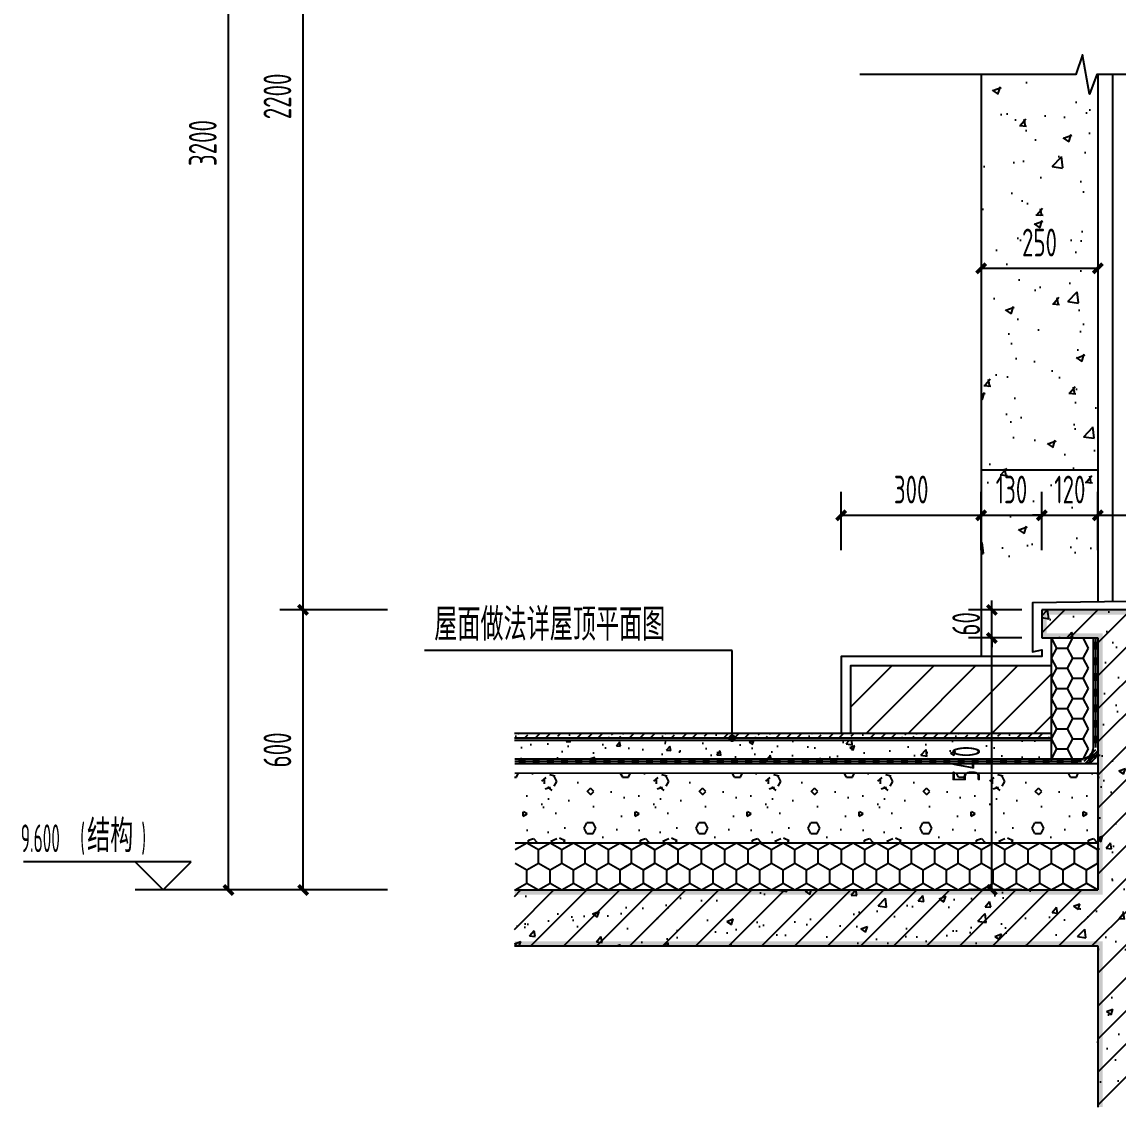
# Model space of a CAD drawing. Extents: x 76956 to 102217, y 21605 to 39570.
# Drawn here: x 96995 to 99344, y 25687 to 28011 of the extents above; entities that cross this region are included whole.
import ezdxf

# ---------------------------------------------------------------- set-up
doc = ezdxf.new("R2010")
doc.units = 0
doc.header["$LTSCALE"] = 1000
doc.header["$MEASUREMENT"] = 0
for name, color, linetype in [('01-标注_尺寸', 124, 'Continuous'), ('01-标注_标高', 200, 'Continuous'), ('01-标注_符号', 200, 'Continuous'), ('02-TEXT_标注', 130, 'Continuous'), ('05-填充_156', 156, 'Continuous'), ('05-填充_天正', 26, 'Continuous'), ('A-D-玻璃剖线', 130, 'Continuous'), ('A-O_屋面', 201, 'Continuous'), ('A-O_防水层', 222, 'Continuous'), ('A-STR-面层', 191, 'Continuous'), ('A-SUR_保温', 222, 'Continuous'), ('A_STR-砼墙', 51, 'Continuous'), ('D_石材E', 114, 'Continuous'), ('PUB_WALL', 9, 'Continuous')]:
    doc.layers.add(name, color=color, linetype=linetype)
doc.styles.add('_TCH_DIM', font='ros1.shx', dxfattribs={"width": 0.75, "bigfont": 'jd.shx'})
doc.styles.add('_TCH_DIM_T3', font='ros1.shx', dxfattribs={"width": 0.705882, "bigfont": 'jd.shx'})
doc.dimstyles.new('_TCH_ARCH&&20', dxfattribs={"dimtxt": 59.5, "dimasz": 20, "dimexe": 50, "dimexo": 60, "dimgap": 25.25, "dimtad": 1, "dimdec": 0, "dimzin": 0, "dimdsep": 46, "dimtxsty": '_TCH_DIM_T3', "dimblk": 'ARCHTICK', "dimcen": 0.09, "dimclrt": 7, "dimazin": 2, "dimtfac": 1, "dimtdec": 0, "dimtix": 1, "dimtmove": 2, "dimatfit": 3, "dimfxl": 0, "dimtolj": 1, "dimtzin": 0, "dimarcsym": 0})
pattern_1 = [(45, (0, 0), (-35.35534, 35.35534), []), (50, (0, 0), (143.45204, -12.55043), [15, -165]), (355, (0, 0), (-27.75027, 150.43843), [12, -132]), (100.4514, (11.95, -1.05), (115.70188, 137.8879), [12.74804, -140.22842]), (46.1842, (0, 40), (213.4482, -33.1038), [22.5, -247.5]), (96.6356, (17.79, 37.24), (186.93254, 194.82357), [19.12206, -210.3426]), (351.1842, (0, 40), (186.9324, 194.8237), [18, -198]), (21, (20, 30), (119.38141, -80.52378), [15, -165]), (326, (20, 30), (48.66307, 145.03), [12, -132]), (71.4514, (29.95, 23.29), (168.04453, 64.5061), [12.74804, -140.22842]), (37.5, (0, 0), (2.43197, 66.57877), [0, -130.4, 0, -134, 0, -132.5]), (7.5, (0, 0), (52.613907, 78.88234), [0, -76.4, 0, -127.4, 0, -50.5]), (327.5, (-44.6, 0), (106.764487, -4.510974), [0, -50, 0, -156, 0, -207]), (317.5, (-64.6, 0), (116.63723, 20.021), [0, -65, 0, -103.6, 0, -147])]

# ---------------------------------------------------------------- blocks, each defined once
blk = doc.blocks.new('$LinePat$聚苯板')
at = {"color": 0}
for p, q in [((14.8, -8.6), (0, 0)), ((29.7, 0), (14.8, -8.6)), ((14.8, -8.6), (14.8, -25.7)), ((14.8, -25.7), (0, -34.3)), ((29.7, -34.3), (14.8, -25.7)), ((0, -34.3), (0, -51.4)), ((0, -51.4), (14.8, -60)), ((14.8, -60), (29.7, -51.4))]:
    blk.add_line(p, q, dxfattribs=at)
blk = doc.blocks.new('$LinePat$防水层2')
at = {"color": 0}
blk.add_line((0, 0), (600, 0), dxfattribs=at)
blk.add_solid([(150, 0), (450, 0), (150, -100), (450, -100)], dxfattribs=at)
blk = doc.blocks.new('_ArchTick')
at = {"color": 0, "linetype": 'ByBlock', "const_width": 0.4}
blk.add_lwpolyline([(-0.5, -0.5), (0.5, 0.5)], dxfattribs=at)
blk = doc.blocks.new('*D185')
at = {"layer": '01-标注_尺寸', "color": 0, "lineweight": -2, "transparency": 16777216}
for p, q in [((98751, 26880.1), (98751, 27004.7)), ((99051, 26880.1), (99051, 27004.7)), ((98751, 26954.7), (99051, 26954.7))]:
    blk.add_line(p, q, dxfattribs=at)
at = {"layer": 'Defpoints', "color": 0, "transparency": 16777216}
for p in [(99051, 26954.7), (98751, 26820.1), (99051, 26820.1)]:
    blk.add_point(p, dxfattribs=at)
at = {"layer": '01-标注_尺寸', "color": 0, "lineweight": -2, "transparency": 16777216, "xscale": 20, "yscale": 20, "zscale": 20, "rotation": 180}
blk.add_blockref('_ArchTick', (98751, 26954.7), dxfattribs=at)
at = {"layer": '01-标注_尺寸', "color": 0, "lineweight": -2, "transparency": 16777216, "xscale": 20, "yscale": 20, "zscale": 20}
blk.add_blockref('_ArchTick', (99051, 26954.7), dxfattribs=at)
at = {"layer": '01-标注_尺寸', "color": 7, "transparency": 16777216, "insert": (98901, 27009.7), "char_height": 59.5, "attachment_point": 5, "style": '_TCH_DIM_T3'}
blk.add_mtext('\\A1;300', dxfattribs=at)
blk = doc.blocks.new('*D186')
at = {"layer": '01-标注_尺寸', "color": 0, "lineweight": -2, "transparency": 16777216}
for p, q in [((99051, 26880.1), (99051, 27004.7)), ((99181, 26880.1), (99181, 27004.7)), ((99051, 26954.7), (99181, 26954.7))]:
    blk.add_line(p, q, dxfattribs=at)
at = {"layer": 'Defpoints', "color": 0, "transparency": 16777216}
for p in [(99181, 26954.7), (99051, 26820.1), (99181, 26820.1)]:
    blk.add_point(p, dxfattribs=at)
at = {"layer": '01-标注_尺寸', "color": 0, "lineweight": -2, "transparency": 16777216, "xscale": 20, "yscale": 20, "zscale": 20, "rotation": 180}
blk.add_blockref('_ArchTick', (99051, 26954.7), dxfattribs=at)
at = {"layer": '01-标注_尺寸', "color": 0, "lineweight": -2, "transparency": 16777216, "xscale": 20, "yscale": 20, "zscale": 20}
blk.add_blockref('_ArchTick', (99181, 26954.7), dxfattribs=at)
at = {"layer": '01-标注_尺寸', "color": 7, "transparency": 16777216, "insert": (99116, 27009.7), "char_height": 59.5, "attachment_point": 5, "style": '_TCH_DIM_T3'}
blk.add_mtext('\\A1;130', dxfattribs=at)
blk = doc.blocks.new('*D187')
at = {"layer": '01-标注_尺寸', "color": 0, "lineweight": -2, "transparency": 16777216}
for p, q in [((99181, 26880.1), (99181, 27004.7)), ((99301, 26880.1), (99301, 27004.7)), ((99181, 26954.7), (99161, 26954.7)), ((99181, 26954.7), (99301, 26954.7)), ((99301, 26954.7), (99321, 26954.7))]:
    blk.add_line(p, q, dxfattribs=at)
at = {"layer": 'Defpoints', "color": 0, "transparency": 16777216}
for p in [(99301, 26954.7), (99181, 26820.1), (99301, 26820.1)]:
    blk.add_point(p, dxfattribs=at)
at = {"layer": '01-标注_尺寸', "color": 0, "lineweight": -2, "transparency": 16777216, "xscale": 20, "yscale": 20, "zscale": 20}
blk.add_blockref('_ArchTick', (99181, 26954.7), dxfattribs=at)
at = {"layer": '01-标注_尺寸', "color": 0, "lineweight": -2, "transparency": 16777216, "xscale": 20, "yscale": 20, "zscale": 20, "rotation": 180}
blk.add_blockref('_ArchTick', (99301, 26954.7), dxfattribs=at)
at = {"layer": '01-标注_尺寸', "color": 7, "transparency": 16777216, "insert": (99241, 27009.7), "char_height": 59.5, "attachment_point": 5, "style": '_TCH_DIM_T3'}
blk.add_mtext('\\A1;120', dxfattribs=at)
blk = doc.blocks.new('*D188')
at = {"layer": '01-标注_尺寸', "color": 0, "lineweight": -2, "transparency": 16777216}
for p, q in [((99301, 26880.1), (99301, 27004.7)), ((99501, 26880.1), (99501, 27004.7)), ((99301, 26954.7), (99501, 26954.7))]:
    blk.add_line(p, q, dxfattribs=at)
at = {"layer": 'Defpoints', "color": 0, "transparency": 16777216}
for p in [(99501, 26954.7), (99301, 26820.1), (99501, 26820.1)]:
    blk.add_point(p, dxfattribs=at)
at = {"layer": '01-标注_尺寸', "color": 0, "lineweight": -2, "transparency": 16777216, "xscale": 20, "yscale": 20, "zscale": 20, "rotation": 180}
blk.add_blockref('_ArchTick', (99301, 26954.7), dxfattribs=at)
at = {"layer": '01-标注_尺寸', "color": 0, "lineweight": -2, "transparency": 16777216, "xscale": 20, "yscale": 20, "zscale": 20}
blk.add_blockref('_ArchTick', (99501, 26954.7), dxfattribs=at)
at = {"layer": '01-标注_尺寸', "color": 7, "transparency": 16777216, "insert": (99401, 27009.7), "char_height": 59.5, "attachment_point": 5, "style": '_TCH_DIM_T3'}
blk.add_mtext('\\A1;200', dxfattribs=at)
blk = doc.blocks.new('*D194')
at = {"layer": '01-标注_尺寸', "color": 0, "lineweight": -2, "transparency": 16777216}
for p, q in [((99073.9, 26752), (99073.9, 26772)), ((99137.9, 26752), (99023.9, 26752)), ((99073.9, 26692), (99073.9, 26752)), ((99137.9, 26692), (99023.9, 26692)), ((99073.9, 26692), (99073.9, 26672))]:
    blk.add_line(p, q, dxfattribs=at)
at = {"layer": 'Defpoints', "color": 0, "transparency": 16777216}
for p in [(99073.9, 26752), (99197.9, 26752), (99197.9, 26692)]:
    blk.add_point(p, dxfattribs=at)
at = {"layer": '01-标注_尺寸', "color": 0, "lineweight": -2, "transparency": 16777216, "xscale": 20, "yscale": 20, "zscale": 20}
for p, rotation in [((99073.9, 26752), 270), ((99073.9, 26692), 90)]:
    blk.add_blockref('_ArchTick', p, dxfattribs=dict(at, rotation=rotation))
at = {"layer": '01-标注_尺寸', "color": 7, "transparency": 16777216, "insert": (99018.9, 26722), "char_height": 59.5, "attachment_point": 5, "rotation": 90, "style": '_TCH_DIM_T3'}
blk.add_mtext('\\A1;60', dxfattribs=at)
blk = doc.blocks.new('*D195')
at = {"layer": '01-标注_尺寸', "color": 0, "lineweight": -2, "transparency": 16777216}
for p, q in [((99137.9, 26692), (99023.9, 26692)), ((99073.9, 26152), (99073.9, 26692)), ((99137.9, 26152), (99023.9, 26152))]:
    blk.add_line(p, q, dxfattribs=at)
at = {"layer": 'Defpoints', "color": 0, "transparency": 16777216}
for p in [(99073.9, 26692), (99197.9, 26692), (99197.9, 26152)]:
    blk.add_point(p, dxfattribs=at)
at = {"layer": '01-标注_尺寸', "color": 0, "lineweight": -2, "transparency": 16777216, "xscale": 20, "yscale": 20, "zscale": 20}
for p, rotation in [((99073.9, 26692), 90), ((99073.9, 26152), 270)]:
    blk.add_blockref('_ArchTick', p, dxfattribs=dict(at, rotation=rotation))
at = {"layer": '01-标注_尺寸', "color": 7, "transparency": 16777216, "insert": (99018.9, 26422), "char_height": 59.5, "attachment_point": 5, "rotation": 90, "style": '_TCH_DIM_T3'}
blk.add_mtext('\\A1;540', dxfattribs=at)
blk = doc.blocks.new('*D200')
at = {"layer": '01-标注_尺寸', "color": 0, "lineweight": -2, "transparency": 16777216}
for p, q in [((99051, 27615.4), (99051, 27433.9)), ((99301, 27615.4), (99301, 27433.9)), ((99051, 27483.9), (99301, 27483.9))]:
    blk.add_line(p, q, dxfattribs=at)
at = {"layer": 'Defpoints', "color": 0, "transparency": 16777216}
for p in [(99051, 27675.4), (99301, 27675.4), (99301, 27483.9)]:
    blk.add_point(p, dxfattribs=at)
at = {"layer": '01-标注_尺寸', "color": 0, "lineweight": -2, "transparency": 16777216, "xscale": 20, "yscale": 20, "zscale": 20, "rotation": 180}
blk.add_blockref('_ArchTick', (99051, 27483.9), dxfattribs=at)
at = {"layer": '01-标注_尺寸', "color": 0, "lineweight": -2, "transparency": 16777216, "xscale": 20, "yscale": 20, "zscale": 20}
blk.add_blockref('_ArchTick', (99301, 27483.9), dxfattribs=at)
at = {"layer": '01-标注_尺寸', "color": 7, "transparency": 16777216, "insert": (99176, 27538.9), "char_height": 59.5, "attachment_point": 5, "style": '_TCH_DIM_T3'}
blk.add_mtext('\\A1;250', dxfattribs=at)
blk = doc.blocks.new('*D201')
at = {"layer": '01-标注_尺寸', "color": 0, "lineweight": -2, "transparency": 16777216}
for p, q in [((97778.8, 26752), (97547.8, 26752)), ((97597.8, 26152), (97597.8, 26752)), ((97778.8, 26152), (97547.8, 26152))]:
    blk.add_line(p, q, dxfattribs=at)
at = {"layer": 'Defpoints', "color": 0, "transparency": 16777216}
for p in [(97597.8, 26752), (97838.8, 26752), (97838.8, 26152)]:
    blk.add_point(p, dxfattribs=at)
at = {"layer": '01-标注_尺寸', "color": 0, "lineweight": -2, "transparency": 16777216, "xscale": 20, "yscale": 20, "zscale": 20}
for p, rotation in [((97597.8, 26752), 90), ((97597.8, 26152), 270)]:
    blk.add_blockref('_ArchTick', p, dxfattribs=dict(at, rotation=rotation))
at = {"layer": '01-标注_尺寸', "color": 7, "transparency": 16777216, "insert": (97542.8, 26452), "char_height": 59.5, "attachment_point": 5, "rotation": 90, "style": '_TCH_DIM_T3'}
blk.add_mtext('\\A1;600', dxfattribs=at)
blk = doc.blocks.new('*D202')
at = {"layer": '01-标注_尺寸', "color": 0, "lineweight": -2, "transparency": 16777216}
for p, q in [((97778.8, 28952), (97547.8, 28952)), ((97597.8, 26752), (97597.8, 28952)), ((97778.8, 26752), (97547.8, 26752))]:
    blk.add_line(p, q, dxfattribs=at)
at = {"layer": 'Defpoints', "color": 0, "transparency": 16777216}
for p in [(97597.8, 28952), (97838.8, 28952), (97838.8, 26752)]:
    blk.add_point(p, dxfattribs=at)
at = {"layer": '01-标注_尺寸', "color": 0, "lineweight": -2, "transparency": 16777216, "xscale": 20, "yscale": 20, "zscale": 20}
for p, rotation in [((97597.8, 28952), 90), ((97597.8, 26752), 270)]:
    blk.add_blockref('_ArchTick', p, dxfattribs=dict(at, rotation=rotation))
at = {"layer": '01-标注_尺寸', "color": 7, "transparency": 16777216, "insert": (97542.8, 27852), "char_height": 59.5, "attachment_point": 5, "rotation": 90, "style": '_TCH_DIM_T3'}
blk.add_mtext('\\A1;2200', dxfattribs=at)
blk = doc.blocks.new('*D207')
at = {"layer": '01-标注_尺寸', "color": 0, "lineweight": -2, "transparency": 16777216}
for p, q in [((97618.8, 29352), (97387.8, 29352)), ((97437.8, 26152), (97437.8, 29352)), ((97618.8, 26152), (97387.8, 26152))]:
    blk.add_line(p, q, dxfattribs=at)
at = {"layer": 'Defpoints', "color": 0, "transparency": 16777216}
for p in [(97437.8, 29352), (97678.8, 29352), (97678.8, 26152)]:
    blk.add_point(p, dxfattribs=at)
at = {"layer": '01-标注_尺寸', "color": 0, "lineweight": -2, "transparency": 16777216, "xscale": 20, "yscale": 20, "zscale": 20}
for p, rotation in [((97437.8, 29352), 90), ((97437.8, 26152), 270)]:
    blk.add_blockref('_ArchTick', p, dxfattribs=dict(at, rotation=rotation))
at = {"layer": '01-标注_尺寸', "color": 7, "transparency": 16777216, "insert": (97382.8, 27752), "char_height": 59.5, "attachment_point": 5, "rotation": 90, "style": '_TCH_DIM_T3'}
blk.add_mtext('\\A1;3200', dxfattribs=at)

msp = doc.modelspace()

# ---------------------------------------------------------------- hatches: boundary and pattern name
at = {"layer": '05-填充_156'}
h = msp.add_hatch(dxfattribs=at)
h.set_pattern_fill('AR-CONC', color=256, scale=100)
h.set_pattern_definition([(50, (-143256.36, 322496.94), (182.18467, -15.939086), [19.05, -209.55]), (355, (-143256.36, 322496.94), (-35.24283, 191.05664), [15.24, -167.64]), (100.451, (-143241.18, 322495.6), (146.9425, 175.11669), [16.19, -178.09]), (46.1842, (-143256.36, 322547.74), (271.07904, -42.04233), [28.575, -314.325]), (96.6356, (-143233.77, 322544.23), (237.40423, 247.42556), [24.285, -267.135]), (351.184, (-143256.36, 322547.74), (237.4046, 247.42512), [22.86, -251.46]), (21, (-143230.96, 322535.04), (151.61488, -102.26552), [19.05, -209.55]), (326, (-143230.96, 322535.04), (61.80203, 184.18797), [15.24, -167.64]), (71.4514, (-143218.33, 322526.51), (213.41649, 81.92286), [16.19, -178.09]), (37.5, (-143256.36, 322496.937), (3.088603, 84.555039), [0, -165.608, 0, -170.18, 0, -168.275]), (7.5, (-143256.36, 322496.94), (66.819663, 100.180575), [0, -97.028, 0, -161.798, 0, -64.135]), (327.5, (-143313, 322496.94), (135.590595, -5.728744), [0, -63.5, 0, -198.12, 0, -262.89]), (317.5, (-143338.4, 322496.94), (148.12918, 25.42649), [0, -82.55, 0, -131.572, 0, -186.69])])
h.paths.add_polyline_path([(99301, 27898.9), (99051, 27898.9), (99051, 26867), (99301, 26867)])
h.paths.add_polyline_path([(99051, 28185.5), (99301, 28185.5), (99301, 28952), (99051, 28952)])
at = {"layer": '05-填充_天正'}
h = msp.add_hatch(dxfattribs=at)
h.set_pattern_fill('钢筋混凝土', color=256, scale=20, style=0)
h.set_pattern_definition(pattern_1)
h.paths.add_polyline_path([(99501, 26752), (99181, 26752), (99181, 26692), (99501, 26692)])
h = msp.add_hatch(dxfattribs=at)
h.set_pattern_fill('钢筋混凝土', color=256, scale=20, style=0)
h.set_pattern_definition(pattern_1)
h.paths.add_polyline_path([(99501, 26692), (99301, 26692), (99301, 26152), (99311, 26142), (99401, 26092), (99491, 26142), (99501, 26152)])
h = msp.add_hatch(dxfattribs=at)
h.set_pattern_fill('钢筋混凝土', color=256, scale=20, style=0)
h.set_pattern_definition(pattern_1)
h.paths.add_polyline_path([(98051, 26152), (98051, 26032), (99301, 26032), (99311, 26042), (99401, 26092), (99311, 26142), (99301, 26152)])
h = msp.add_hatch(dxfattribs=at)
h.set_pattern_fill('钢筋混凝土', color=256, scale=20, style=0)
h.set_pattern_definition(pattern_1)
h.paths.add_polyline_path([(99401, 26092), (99311, 26042), (99301, 26032), (99301, 25687), (99501, 25687), (99501, 26032), (99491, 26042)])
at = {"layer": 'A-SUR_保温'}
h = msp.add_hatch(dxfattribs=at)
h.set_pattern_fill('ANSI31', color=26, scale=40)
h.set_pattern_definition([(45, (65174.694, 8931.97), (-44.90128, 44.90128), [])])
h.paths.add_polyline_path([(99201, 26487), (99201, 26632), (98771, 26632), (98771, 26487)])
h = msp.add_hatch(dxfattribs=at)
h.set_pattern_fill('ANSI36', color=26, scale=10)
h.set_pattern_definition([(45, (3876.305, 428575.058), (8.4189901, 30.8696304), [39.6875, -7.9375, 0, -7.9375])])
h.paths.add_polyline_path([(99201, 26477.4), (99201, 26487.4), (98051, 26487.3), (98051, 26477.3)])
h = msp.add_hatch(dxfattribs=at)
h.set_pattern_fill('混凝土', color=26, scale=15)
h.set_pattern_definition([(50, (3876.305, 428575.06), (107.589027, -9.41282), [11.25, -123.75]), (355, (3876.3, 428575.06), (-20.8127, 112.82882), [9, -99]), (100.4514, (3885.27, 428574.27), (86.776407, 103.41593), [9.561029, -105.171317]), (46.1842, (3876.3, 428605.06), (160.086157, -24.827852), [16.875, -185.625]), (96.6356, (3889.65, 428602.99), (140.199406, 146.11768), [14.34154, -157.75695]), (351.1842, (3876.3, 428605.06), (140.19929, 146.11779), [13.5, -148.5]), (21, (3891.305, 428597.56), (89.536058, -60.392834), [11.25, -123.75]), (326, (3891.3, 428597.56), (36.4973, 108.772507), [9, -99]), (71.4514, (3898.77, 428592.53), (126.033394, 48.379575), [9.561029, -105.171317]), (37.5, (3876.305, 428575.058), (1.8239783, 49.934078), [0, -97.8, 0, -100.5, 0, -99.375]), (7.5, (3876.305, 428575.06), (39.4604306, 59.161757), [0, -57.3, 0, -95.55, 0, -37.875]), (327.5, (3842.855, 428575.058), (80.0733654, -3.3832308), [0, -37.5, 0, -117, 0, -155.25]), (317.5, (3827.855, 428575.06), (87.477925, 15.015747), [0, -48.75, 0, -77.7, 0, -110.25])])
h.paths.add_polyline_path([(99201, 26432.5), (99201, 26472), (98051, 26472), (98051, 26432.3)])
h = msp.add_hatch(dxfattribs=at)
h.set_pattern_fill('加气混凝土', color=26, scale=20)
h.set_pattern_definition([(0, (124105.84, 424301.86), (120, 240), [0, -240]), (0, (123965.44, 424269.46), (120, 240), [0, -240]), (0, (124043.44, 424267.06), (120, 240), [0, -240]), (0, (124128.64, 424337.86), (120, 240), [0, -240]), (0, (124029.04, 424255.06), (120, 240), [0, -240]), (0, (124152.64, 424489.06), (120, 240), [0, -240]), (0, (124079.44, 424469.86), (120, 240), [0, -240]), (0, (124117.84, 424439.86), (120, 240), [0, -240]), (0, (123922.24, 424435.06), (120, 240), [0, -240]), (0, (124039.84, 424424.26), (120, 240), [0, -240]), (0, (123994.24, 424363.06), (120, 240), [0, -240]), (0, (123996.64, 424273.06), (120, 240), [0, -240]), (0, (124086.64, 424263.46), (120, 240), [0, -240]), (0, (124152.64, 424369.06), (120, 240), [0, -240]), (0, (123928.24, 424331.86), (120, 240), [0, -240]), (0, (123948.64, 424372.66), (120, 240), [0, -240]), (0, (124042.24, 424355.86), (120, 240), [0, -240]), (0, (124008.64, 424321.06), (120, 240), [0, -240]), (0, (123989.44, 424400.26), (120, 240), [0, -240]), (0, (124019.44, 424490.26), (120, 240), [0, -240]), (0, (123937.84, 424281.46), (120, 240), [0, -240]), (0, (124069.84, 424441.06), (120, 240), [0, -240]), (0, (123958.24, 424444.66), (120, 240), [0, -240]), (0, (123939.04, 424475.86), (120, 240), [0, -240]), (130.601294, (124137.898, 424413.915), (-599.99999337, 720.00000315), [10.53662, -4414.8444]), (18.434949, (124120.755, 424418.486), (599.9999978, 239.9999982), [10.8421, -1507.05116]), (90, (124120.76, 424408.2), (120, 240), [10.28571, -469.71426]), (161.565051, (124131.04, 424404.772), (-600.000003, 239.999982), [10.8421, -1507.05116]), (53.130102, (124131.04, 424404.77), (120, 240), [11.42857, -1188.5714]), (135, (124140.18, 424282.49), (-120.000015, 239.999984), [9.69746, -669.12504]), (45, (124126.47, 424282.49), (120, 239.999999), [9.69746, -669.12504]), (135, (124133.33, 424275.63), (-120.000015, 239.999984), [9.69746, -669.12504]), (45, (124133.33, 424275.63), (120, 239.999999), [9.69746, -669.12504]), (116.56505, (124024.76, 424443.63), (-2e-05, 479.99999), [12.77753, -255.5506]), (180, (124019.04, 424455.06), (-120, 240), [13.71429, -226.2857]), (63.43495, (123999.61, 424443.63), (1e-06, 480), [12.77753, -255.5506]), (116.56505, (124005.33, 424432.2), (-2e-05, 479.99999), [12.77753, -255.5506]), (0, (124005.33, 424432.2), (120, 240), [13.71429, -226.2857]), (63.43495, (124019.04, 424432.2), (1e-06, 480), [12.77753, -255.5506]), (107.102728, (124115.041, 424362.486), (-359.99998624, 1200.00000194), [15.54454, -6513.161]), (143.972626, (124110.47, 424377.343), (-2279.9999711, 1679.9999981), [15.54454, -3248.808]), (180, (124097.9, 424386.49), (-120, 240), [14.85714, -225.14284]), (36.0273733, (124070.47, 424377.343), (2279.99998315, 1679.9999819), [15.54454, -3248.808]), (71.565051, (124065.9, 424363.63), (360.000002, 1199.999998), [14.45613, -1503.43712]), (107.102728, (124070.47, 424348.772), (-359.99998624, 1200.00000194), [15.54454, -6513.161]), (143.972626, (124083.041, 424339.63), (-2279.9999711, 1679.9999981), [15.54454, -3248.808]), (0, (124083.04, 424339.63), (120, 240), [14.85714, -225.14284]), (36.0273733, (124097.898, 424339.63), (2279.99998315, 1679.9999819), [15.54454, -3248.808]), (71.565051, (124110.47, 424348.772), (360.000002, 1199.999998), [14.45613, -1503.43712]), (150.255118, (124117.327, 424474.486), (-360.0000009, 239.999997), [9.21401, -1925.72784]), (90, (124109.33, 424469.91), (120, 240), [9.14286, -470.8571]), (29.744881, (124109.327, 424469.915), (360.0000002, 239.9999989), [9.21401, -1925.72784]), (116.56505, (124061.33, 424304.2), (-2e-05, 479.99999), [12.77753, -255.5506]), (168.690067, (124055.612, 424315.63), (-1080.0000008, 239.999994), [11.6549, -2435.8742]), (41.185925, (124035.041, 424309.915), (2999.99998182, 2639.9999769), [12.14874, -5090.3208]), (90, (124035.04, 424298.49), (120, 240), [11.42857, -468.5714]), (138.814074, (124044.184, 424290.486), (-2999.99994668, 2640.0000168), [12.14874, -5090.3208]), (16.6992442, (124044.184, 424290.486), (3959.9999702, 1199.99998743), [11.93178, -4999.415]), (60.945396, (124055.612, 424293.915), (119.99999968, 239.99999788), [11.76643, -4930.1358]), (109.983106, (123960.755, 424404.772), (-600.00000226, 1679.99999555), [13.3768, -5604.879]), (155.556045, (123956.184, 424417.343), (-1560.00000595, 719.99998504), [13.8092, -5786.0526]), (24.4439547, (123931.041, 424417.343), (1560.00000078, 719.99999654), [13.8092, -5786.0526]), (70.0168934, (123926.47, 424404.772), (600.0000018, 1679.99999583), [13.3768, -5604.879]), (109.983106, (123931.041, 424392.201), (-600.00000226, 1679.99999555), [13.3768, -5604.879]), (160.016893, (123943.612, 424387.63), (-600.0000004, 239.9999891), [13.3768, -2795.751]), (19.9831065, (123943.612, 424387.63), (599.9999967, 239.9999996), [13.3768, -2795.751]), (70.0168934, (123956.184, 424392.201), (600.0000018, 1679.99999583), [13.3768, -5604.879]), (122.005383, (124049.898, 424383.058), (-120.0000161, 239.9999877), [10.78169, -2253.3736]), (18.434949, (124033.9, 424388.772), (599.9999978, 239.9999982), [10.8421, -1507.05116]), (90, (124033.9, 424378.49), (120, 240), [10.28571, -469.71426]), (161.565051, (124044.184, 424375.058), (-600.000003, 239.999982), [10.8421, -1507.05116]), (54.462322, (124044.184, 424375.058), (839.9999988, 1199.9999982), [9.83123, -4119.2846]), (116.56505, (123980.18, 424324.77), (-2e-05, 479.99999), [12.77753, -255.5506]), (180, (123974.47, 424336.2), (-120, 240), [12.57143, -227.42856]), (59.0362434, (123955.041, 424324.772), (120.0000004, 239.9999988), [13.32789, -2785.5288]), (120.963756, (123961.898, 424313.343), (-120.0000164, 239.999989), [13.32789, -2785.5288]), (0, (123961.9, 424313.34), (120, 240), [12.57143, -227.42856]), (63.43495, (123974.47, 424313.34), (1e-06, 480), [12.77753, -255.5506])])
h.paths.add_polyline_path([(98051, 26401.6), (98051, 26252), (99301, 26252), (99301, 26402)])
at = {"layer": 'PUB_WALL'}
for points in [[(99181, 26752), (99181, 26692), (99191, 26702), (99191, 26752)], [(99501, 26752), (99181, 26752), (99181, 26742), (99501, 26742)], [(99181, 26692), (99311, 26692), (99311, 26702), (99191, 26702)], [(99301, 26692), (99301, 26152), (99311, 26142), (99311, 26692)], [(98051, 26152), (99301, 26152), (99311, 26142), (98051, 26142)], [(98051, 26032), (99301, 26032), (99311, 26042), (98051, 26042)], [(99301, 26032), (99301, 25687), (99311, 25687), (99311, 26042)]]:
    msp.add_hatch(color=256, dxfattribs=at).paths.add_polyline_path(points)

# ---------------------------------------------------------------- linework, layer by layer
at = {"layer": '01-标注_标高'}
for p, q in [((97357.8, 26212), (96998.8, 26212)), ((97297.8, 26152), (97237.8, 26212)), ((97297.8, 26152), (97357.8, 26212)), ((97437.8, 26152), (97237.8, 26152))]:
    msp.add_line(p, q, dxfattribs=at)
at = {"layer": '01-标注_符号'}
for p, q in [((98517.2, 26665.1), (97858, 26665.1)), ((98517.2, 26477), (98517.2, 26665.1))]:
    msp.add_line(p, q, dxfattribs=at)
msp.add_lwpolyline([(99761, 27898.9), (99298.5, 27898.9), (99283.2, 27856.9), (99268.4, 27940.9), (99253.5, 27898.9), (98791, 27898.9)], dxfattribs=at)
at = {"layer": '01-标注_符号', "const_width": 8}
msp.add_lwpolyline([(98517.2, 26473, 1), (98517.2, 26481, 1)], format="xyb", close=True, dxfattribs=at)
at = {"layer": 'A-D-玻璃剖线'}
for p, q in [((99301, 27898.9), (99301, 26768.9)), ((99332.1, 27898.9), (99332.1, 26769.3))]:
    msp.add_line(p, q, dxfattribs=at)
at = {"layer": 'A-O_屋面'}
for p, q in [((99201, 26487), (98051, 26487)), ((99201, 26477), (98051.1, 26477)), ((99201, 26472), (98051.2, 26472)), ((99301, 26422.5), (98051.9, 26422)), ((99301, 26402), (98051.9, 26401.4)), ((99301, 26252), (98052.2, 26252))]:
    msp.add_line(p, q, dxfattribs=at)
at = {"layer": 'A-O_防水层'}
for points in [[(99291, 26692), (99291, 26457.5, -0.414214), (99266, 26432.5), (98051.8, 26432)], [(99301, 26692), (99301, 26457.5, -0.49936), (99266, 26422.5), (98051.9, 26422)]]:
    msp.add_lwpolyline(points, format="xyb", dxfattribs=at)
at = {"layer": 'A-STR-面层'}
msp.add_lwpolyline([(99521, 26586), (99521, 26772), (99161, 26767), (99161, 26662), (99181, 26666.3), (99181, 26652), (98751, 26652), (98751, 26487)], dxfattribs=at)
at = {"layer": 'A-SUR_保温', "color": 26}
msp.add_line((99201, 26692), (99201, 26427.5), dxfattribs=at)
at = {"layer": 'A-SUR_保温'}
msp.add_lwpolyline([(99201, 26632), (98771, 26632), (98771, 26487)], dxfattribs=at)
at = {"layer": 'A_STR-砼墙'}
for p, q in [((99181, 26752), (99181, 26692)), ((99501, 26752), (99181, 26752)), ((99181, 26692), (99301, 26692)), ((99301, 26692), (99301, 26152)), ((98051, 26152), (99301, 26152)), ((98051, 26032), (99301, 26032)), ((99301, 26032), (99301, 25687))]:
    msp.add_line(p, q, dxfattribs=at)
at = {"layer": 'D_石材E'}
for p, q in [((99051, 27898.9), (99051, 26652)), ((99051, 27052), (99301, 27052))]:
    msp.add_line(p, q, dxfattribs=at)

# ---------------------------------------------------------------- block references
at = {"layer": 'A-O_防水层', "yscale": 0.05, "zscale": 0.05}
for p, xscale, rotation in [((99291, 26692), -0.05581810501756125, 89.9999999972971), ((99296, 26692), -0.05581810501756125, 89.9999999972971), ((99291, 26658.5), -0.05581810501756125, 89.9999999972971), ((99296, 26658.5), -0.05581810501756125, 89.9999999972971), ((99291, 26625), -0.05581810501756125, 89.9999999972971), ((99296, 26625), -0.05581810501756125, 89.9999999972971), ((99291, 26591.5), -0.05581810501756125, 89.9999999972971), ((99296, 26591.5), -0.05581810501756125, 89.9999999972971), ((99291, 26558), -0.05581810501756125, 89.9999999972971), ((99296, 26558), -0.05581810501756125, 89.9999999972971), ((99291, 26524.5), -0.05581810501756125, 89.9999999972971), ((99296, 26524.5), -0.05581810501756125, 89.9999999972971), ((99291, 26491), -0.05581810501756125, 89.9999999972971), ((99296, 26491), -0.05581810501756125, 89.9999999972971), ((99296.2, 26452.4), -0.05892556509887896, 45), ((99302.2, 26451.3), -0.07071067811865477, 45), ((98082.2, 26431.9), -0.05058855902520775, 0.0284203480458316), ((98082.3, 26427), -0.05058575841238447, 0.02671436383904602), ((98112.6, 26432), -0.05058855902520775, 0.0284203480458316), ((98112.6, 26427), -0.05058575841238447, 0.02671436383904602), ((98142.9, 26432), -0.05058855902520775, 0.0284203480458316), ((98143, 26427), -0.05058575841238447, 0.02671436383904602), ((98173.3, 26432), -0.05058855902520775, 0.0284203480458316), ((98173.3, 26427), -0.05058575841238447, 0.02671436383904602), ((98203.6, 26432), -0.05058855902520775, 0.0284203480458316), ((98203.7, 26427), -0.05058575841238447, 0.02671436383904602), ((98234, 26432), -0.05058855902520775, 0.0284203480458316), ((98234, 26427.1), -0.05058575841238447, 0.02671436383904602), ((98264.3, 26432), -0.05058855902520775, 0.0284203480458316), ((98264.4, 26427.1), -0.05058575841238447, 0.02671436383904602), ((98294.7, 26432.1), -0.05058855902520775, 0.0284203480458316), ((98294.8, 26427.1), -0.05058575841238447, 0.02671436383904602), ((98325.1, 26432.1), -0.05058855902520775, 0.0284203480458316), ((98325.1, 26427.1), -0.05058575841238447, 0.02671436383904602), ((98355.4, 26432.1), -0.05058855902520775, 0.0284203480458316), ((98355.5, 26427.1), -0.05058575841238447, 0.02671436383904602), ((98385.8, 26432.1), -0.05058855902520775, 0.0284203480458316), ((98385.8, 26427.1), -0.05058575841238447, 0.02671436383904602), ((98416.1, 26432.1), -0.05058855902520775, 0.0284203480458316), ((98416.2, 26427.1), -0.05058575841238447, 0.02671436383904602), ((98446.5, 26432.1), -0.05058855902520775, 0.0284203480458316), ((98446.5, 26427.1), -0.05058575841238447, 0.02671436383904602), ((98476.8, 26432.1), -0.05058855902520775, 0.0284203480458316), ((98476.9, 26427.2), -0.05058575841238447, 0.02671436383904602), ((98507.2, 26432.2), -0.05058855902520775, 0.0284203480458316), ((98507.2, 26427.2), -0.05058575841238447, 0.02671436383904602), ((98537.5, 26432.2), -0.05058855902520775, 0.0284203480458316), ((98537.6, 26427.2), -0.05058575841238447, 0.02671436383904602), ((98567.9, 26432.2), -0.05058855902520775, 0.0284203480458316), ((98567.9, 26427.2), -0.05058575841238447, 0.02671436383904602), ((98598.2, 26432.2), -0.05058855902520775, 0.0284203480458316), ((98598.3, 26427.2), -0.05058575841238447, 0.02671436383904602), ((98628.6, 26432.2), -0.05058855902520775, 0.0284203480458316), ((98628.6, 26427.2), -0.05058575841238447, 0.02671436383904602), ((98658.9, 26432.2), -0.05058855902520775, 0.0284203480458316), ((98659, 26427.2), -0.05058575841238447, 0.02671436383904602), ((98689.3, 26432.2), -0.05058855902520775, 0.0284203480458316), ((98689.3, 26427.3), -0.05058575841238447, 0.02671436383904602), ((98719.6, 26432.3), -0.05058855902520775, 0.0284203480458316), ((98719.7, 26427.3), -0.05058575841238447, 0.02671436383904602), ((98750, 26432.3), -0.05058855902520775, 0.0284203480458316), ((98750, 26427.3), -0.05058575841238447, 0.02671436383904602), ((98780.3, 26432.3), -0.05058855902520775, 0.0284203480458316), ((98780.4, 26427.3), -0.05058575841238447, 0.02671436383904602), ((98810.7, 26432.3), -0.05058855902520775, 0.0284203480458316), ((98810.7, 26427.3), -0.05058575841238447, 0.02671436383904602), ((98841.1, 26432.3), -0.05058855902520775, 0.0284203480458316), ((98841.1, 26427.3), -0.05058575841238447, 0.02671436383904602), ((98871.4, 26432.3), -0.05058855902520775, 0.0284203480458316), ((98871.4, 26427.3), -0.05058575841238447, 0.02671436383904602), ((98901.8, 26432.4), -0.05058855902520775, 0.0284203480458316), ((98901.8, 26427.4), -0.05058575841238447, 0.02671436383904602), ((98932.1, 26432.4), -0.05058855902520775, 0.0284203480458316), ((98932.1, 26427.4), -0.05058575841238447, 0.02671436383904602), ((98962.5, 26432.4), -0.05058855902520775, 0.0284203480458316), ((98962.5, 26427.4), -0.05058575841238447, 0.02671436383904602), ((98992.8, 26432.4), -0.05058855902520775, 0.0284203480458316), ((98992.8, 26427.4), -0.05058575841238447, 0.02671436383904602), ((99023.2, 26432.4), -0.05058855902520775, 0.0284203480458316), ((99023.2, 26427.4), -0.05058575841238447, 0.02671436383904602), ((99053.5, 26432.4), -0.05058855902520775, 0.0284203480458316), ((99053.5, 26427.4), -0.05058575841238447, 0.02671436383904602), ((99083.9, 26432.4), -0.05058855902520775, 0.0284203480458316), ((99083.9, 26427.4), -0.05058575841238447, 0.02671436383904602), ((99114.2, 26432.5), -0.05058855902520775, 0.0284203480458316), ((99114.2, 26427.5), -0.05058575841238447, 0.02671436383904602), ((99144.6, 26432.5), -0.05058855902520775, 0.0284203480458316), ((99144.6, 26427.5), -0.05058575841238447, 0.02671436383904602), ((99174.9, 26432.5), -0.05058855902520775, 0.0284203480458316), ((99174.9, 26427.5), -0.05058575841238447, 0.02671436383904602), ((99205.3, 26432.5), -0.05058855902520775, 0.0284203480458316), ((99205.3, 26427.5), -0.05058575841238447, 0.02671436383904602), ((99235.6, 26432.5), -0.05058855902520775, 0.0284203480458316), ((99235.6, 26427.5), -0.05058575841238447, 0.02671436383904602), ((99266, 26432.5), -0.05058855902520775, 0.0284203480458316), ((99266, 26427.5), -0.05058575841238447, 0.02671436383904602)]:
    msp.add_blockref('$LinePat$防水层2', p, dxfattribs=dict(at, xscale=xscale, rotation=rotation))
at = {"layer": 'A-SUR_保温', "color": 26}
for p, xscale, yscale, zscale, rotation in [((99201, 26648.7), 1.456247607014061, 1.333333333333333, 1.333333333333333, 90.00000001378058), ((99201, 26605.5), 1.456247607014061, 1.333333333333333, 1.333333333333333, 90.00000001378058), ((99201, 26562.2), 1.456247607014061, 1.333333333333333, 1.333333333333333, 90.00000001378058), ((99201, 26519), 1.456247607014061, 1.333333333333333, 1.333333333333333, 90.00000001378058), ((99201, 26475.8), 1.456247607014061, 1.333333333333333, 1.333333333333333, 90.00000001378058), ((99201, 26432.5), 1.456247607014061, 1.333333333333333, 1.333333333333333, 90.00000001378058), ((98102.2, 26152), 1.682666828047312, 1.666666666666667, 1.666666666666667, 179.9999999997183), ((98152.2, 26152), 1.682666828047312, 1.666666666666667, 1.666666666666667, 179.9999999997183), ((98202.1, 26152), 1.682666828047312, 1.666666666666667, 1.666666666666667, 179.9999999997183), ((98252.1, 26152), 1.682666828047312, 1.666666666666667, 1.666666666666667, 179.9999999997183), ((98302, 26152), 1.682666828047312, 1.666666666666667, 1.666666666666667, 179.9999999997183), ((98352, 26152), 1.682666828047312, 1.666666666666667, 1.666666666666667, 179.9999999997183), ((98402, 26152), 1.682666828047312, 1.666666666666667, 1.666666666666667, 179.9999999997183), ((98451.9, 26152), 1.682666828047312, 1.666666666666667, 1.666666666666667, 179.9999999997183), ((98501.9, 26152), 1.682666828047312, 1.666666666666667, 1.666666666666667, 179.9999999997183), ((98551.9, 26152), 1.682666828047312, 1.666666666666667, 1.666666666666667, 179.9999999997183), ((98601.8, 26152), 1.682666828047312, 1.666666666666667, 1.666666666666667, 179.9999999997183), ((98651.8, 26152), 1.682666828047312, 1.666666666666667, 1.666666666666667, 179.9999999997183), ((98701.7, 26152), 1.682666828047312, 1.666666666666667, 1.666666666666667, 179.9999999997183), ((98751.7, 26152), 1.682666828047312, 1.666666666666667, 1.666666666666667, 179.9999999997183), ((98801.7, 26152), 1.682666828047312, 1.666666666666667, 1.666666666666667, 179.9999999997183), ((98851.6, 26152), 1.682666828047312, 1.666666666666667, 1.666666666666667, 179.9999999997183), ((98901.6, 26152), 1.682666828047312, 1.666666666666667, 1.666666666666667, 179.9999999997183), ((98951.6, 26152), 1.682666828047312, 1.666666666666667, 1.666666666666667, 179.9999999997183), ((99001.5, 26152), 1.682666828047312, 1.666666666666667, 1.666666666666667, 179.9999999997183), ((99051.5, 26152), 1.682666828047312, 1.666666666666667, 1.666666666666667, 179.9999999997183), ((99101.4, 26152), 1.682666828047312, 1.666666666666667, 1.666666666666667, 179.9999999997183), ((99151.4, 26152), 1.682666828047312, 1.666666666666667, 1.666666666666667, 179.9999999997183), ((99201.4, 26152), 1.682666828047312, 1.666666666666667, 1.666666666666667, 179.9999999997183), ((99251.3, 26152), 1.682666828047312, 1.666666666666667, 1.666666666666667, 179.9999999997183), ((99301.3, 26152), 1.682666828047312, 1.666666666666667, 1.666666666666667, 179.9999999997183)]:
    msp.add_blockref('$LinePat$聚苯板', p, dxfattribs=dict(at, xscale=xscale, yscale=yscale, zscale=zscale, rotation=rotation))

# ---------------------------------------------------------------- texts
at = {"layer": '02-TEXT_标注', "style": '_TCH_DIM'}
for s, height, width, p in [('屋面做法详屋顶平面图', 69.46, 0.75, (97879, 26686.1)), ('结构', 69.46, 0.75, (97135, 26233)), ('9.600', 59.5, 0.529412, (96992.8, 26233)), ('(', 59.5, 0.529412, (97120.3, 26233)), (')', 59.5, 0.529412, (97251.4, 26233))]:
    msp.add_text(s, height=height, dxfattribs=dict(at, width=width)).set_placement(p)

# ---------------------------------------------------------------- dimensions: what is measured, and where the dimension line sits
at = {"layer": '01-标注_尺寸'}
for p1, p2, distance, picture, middle in [((97678.8, 26152), (97678.8, 29352), 241, '*D207', (97382.8, 27752)), ((97838.8, 26752), (97838.8, 28952), 241, '*D202', (97542.8, 27852)), ((99051, 27675.4), (99301, 27675.4), -191.5, '*D200', (99176, 27538.9)), ((98751, 26820.1), (99051, 26820.1), 134.6, '*D185', (98901, 27009.7)), ((99051, 26820.1), (99181, 26820.1), 134.6, '*D186', (99116, 27009.7)), ((99181, 26820.1), (99301, 26820.1), 134.6, '*D187', (99241, 27009.7)), ((99301, 26820.1), (99501, 26820.1), 134.6, '*D188', (99401, 27009.7)), ((97838.8, 26152), (97838.8, 26752), 241, '*D201', (97542.8, 26452)), ((99197.9, 26692), (99197.9, 26752), 124, '*D194', (99018.9, 26722)), ((99197.9, 26152), (99197.9, 26692), 124, '*D195', (99018.9, 26422))]:
    dim = msp.add_aligned_dim(p1=p1, p2=p2, distance=distance, dimstyle='_TCH_ARCH&&20', dxfattribs=at)
    dim.commit()
    dim.dimension.update_dxf_attribs({"geometry": picture, "text_midpoint": middle})

doc.saveas('drawing.dxf')
